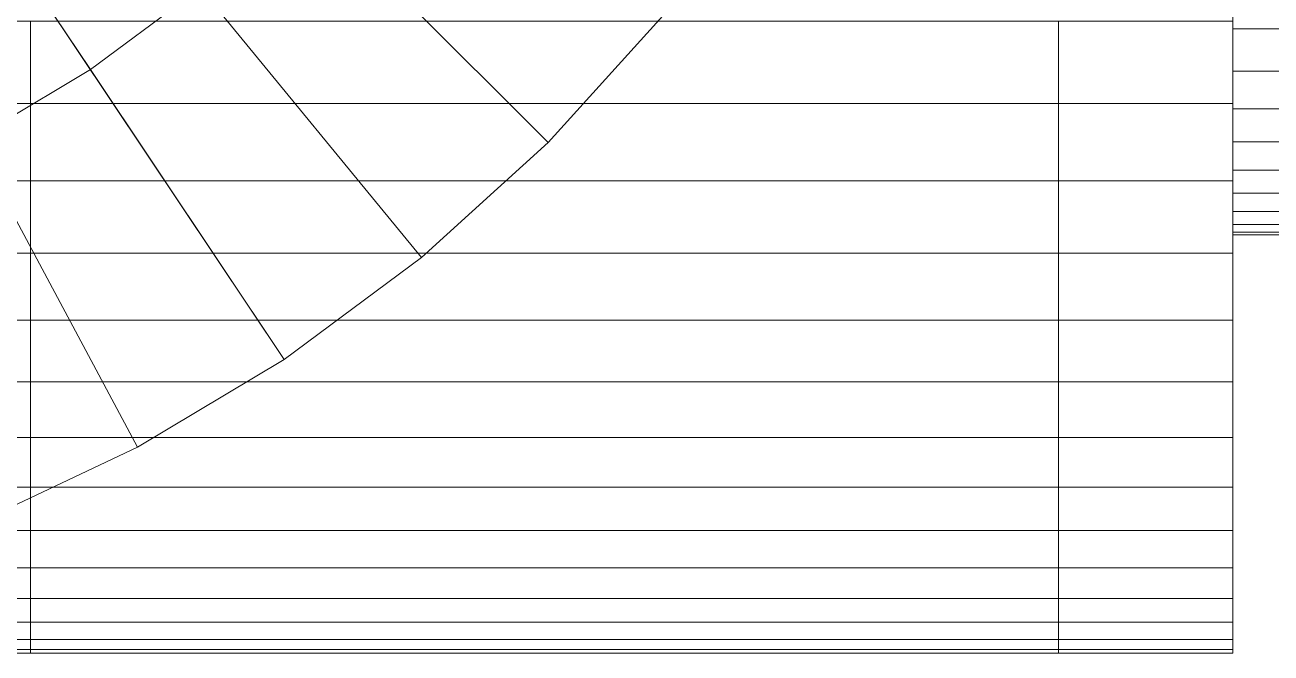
# Model space of a CAD drawing. Header units: millimetres. Extents: x -199 to -93, y -134 to 109.
# Drawn here: x -138.24 to -120.36, y -25 to -15.99 of the extents above; entities that cross this region are included whole.
import ezdxf

# ---------------------------------------------------------------- set-up
doc = ezdxf.new("R2010")
doc.units = ezdxf.units.MM
doc.layers.add('BASE', color=7, linetype='Continuous')
doc.layers.add('CIRCOLO_LU', color=7, linetype='Continuous')

msp = doc.modelspace()

# ---------------------------------------------------------------- linework, layer by layer
at = {"layer": 'BASE', "lineweight": 5}
for points, invisible_edges in [([(-135.937, -12.477, 90.368), (-137.22, -13.64, 90.368), (-132.554, -19.325, 83.37)], 12), ([(-129.089, -15.86, 83.37), (-135.937, -12.477, 90.368), (-130.736, -17.678, 83.37)], 1), ([(-130.736, -17.678, 83.37), (-135.937, -12.477, 90.368), (-132.554, -19.325, 83.37)], 2), ([(-137.22, -13.64, 90.368), (-138.611, -14.671, 90.368), (-134.525, -20.787, 83.37)], 12), ([(-132.554, -19.325, 83.37), (-137.22, -13.64, 90.368), (-134.525, -20.787, 83.37)], 2), ([(-135.726, -15.46, 44.37), (-134.272, -14.142, 44.37), (-130.736, -17.678, 44.37)], 12), ([(-129.089, -15.86, 44.37), (-130.736, -17.678, 44.37), (-134.272, -14.142, 44.37)], 12), ([(-140.167, -15.429, 54.37), (-138.694, -14.547, 54.37), (-137.303, -16.629, 54.37)], 12), ([(-135.726, -15.46, 54.37), (-137.303, -16.629, 54.37), (-138.694, -14.547, 54.37)], 12), ([(-134.525, -20.787, 83.37), (-138.611, -14.671, 90.368), (-136.629, -22.048, 83.37)], 2), ([(-137.303, -16.629, 54.37), (-138.986, -17.638, 54.37), (-140.167, -15.429, 54.37)], 12), ([(-137.303, -16.629, 44.37), (-135.726, -15.46, 44.37), (-132.554, -19.325, 44.37)], 12), ([(-135.726, -15.46, 54.37), (-135.726, -15.46, 44.37), (-137.303, -16.629, 54.37)], 2), ([(-135.726, -15.46, 44.37), (-137.303, -16.629, 44.37), (-137.303, -16.629, 54.37)], 12), ([(-130.736, -17.678, 44.37), (-132.554, -19.325, 44.37), (-135.726, -15.46, 44.37)], 12), ([(-130.736, -17.678, 83.37), (-130.736, -17.678, 74.37), (-129.089, -15.86, 83.37)], 2), ([(-130.736, -17.678, 74.37), (-129.089, -15.86, 74.37), (-129.089, -15.86, 83.37)], 12), ([(-129.089, -15.86, 72.37), (-130.736, -17.678, 72.37), (-130.736, -17.678, 69.37)], 12), ([(-130.736, -17.678, 69.37), (-129.089, -15.86, 69.37), (-129.089, -15.86, 72.37)], 12), ([(-129.089, -15.86, 66.37), (-130.736, -17.678, 66.37), (-130.736, -17.678, 54.37)], 12), ([(-130.736, -17.678, 54.37), (-129.089, -15.86, 54.37), (-129.089, -15.86, 66.37)], 12), ([(-129.089, -15.86, 54.37), (-130.736, -17.678, 54.37), (-130.736, -17.678, 44.37)], 12), ([(-130.736, -17.678, 44.37), (-129.089, -15.86, 44.37), (-129.089, -15.86, 54.37)], 12), ([(-130.736, -17.678, 74.37), (-130.736, -17.678, 72.37), (-129.089, -15.86, 74.37)], 2), ([(-130.736, -17.678, 72.37), (-129.089, -15.86, 72.37), (-129.089, -15.86, 74.37)], 12), ([(-129.089, -15.86, 69.37), (-130.736, -17.678, 69.37), (-130.736, -17.678, 66.37)], 12), ([(-130.736, -17.678, 66.37), (-129.089, -15.86, 66.37), (-129.089, -15.86, 69.37)], 12), ([(-138.986, -17.638, 44.37), (-137.303, -16.629, 44.37), (-134.525, -20.787, 44.37)], 12), ([(-137.303, -16.629, 54.37), (-137.303, -16.629, 44.37), (-138.986, -17.638, 54.37)], 2), ([(-137.303, -16.629, 44.37), (-138.986, -17.638, 44.37), (-138.986, -17.638, 54.37)], 12), ([(-132.554, -19.325, 44.37), (-134.525, -20.787, 44.37), (-137.303, -16.629, 44.37)], 12), ([(-140.76, -18.477, 44.37), (-138.986, -17.638, 44.37), (-136.629, -22.048, 44.37)], 12), ([(-134.525, -20.787, 44.37), (-136.629, -22.048, 44.37), (-138.986, -17.638, 44.37)], 12), ([(-132.554, -19.325, 83.37), (-132.554, -19.325, 74.37), (-130.736, -17.678, 83.37)], 2), ([(-132.554, -19.325, 74.37), (-130.736, -17.678, 74.37), (-130.736, -17.678, 83.37)], 12), ([(-130.736, -17.678, 72.37), (-132.554, -19.325, 72.37), (-132.554, -19.325, 69.37)], 12), ([(-132.554, -19.325, 69.37), (-130.736, -17.678, 69.37), (-130.736, -17.678, 72.37)], 12), ([(-130.736, -17.678, 66.37), (-132.554, -19.325, 66.37), (-132.554, -19.325, 54.37)], 12), ([(-132.554, -19.325, 54.37), (-130.736, -17.678, 54.37), (-130.736, -17.678, 66.37)], 12), ([(-130.736, -17.678, 54.37), (-132.554, -19.325, 54.37), (-132.554, -19.325, 44.37)], 12), ([(-132.554, -19.325, 44.37), (-130.736, -17.678, 44.37), (-130.736, -17.678, 54.37)], 12), ([(-132.554, -19.325, 74.37), (-132.554, -19.325, 72.37), (-130.736, -17.678, 74.37)], 2), ([(-132.554, -19.325, 72.37), (-130.736, -17.678, 72.37), (-130.736, -17.678, 74.37)], 12), ([(-130.736, -17.678, 69.37), (-132.554, -19.325, 69.37), (-132.554, -19.325, 66.37)], 12), ([(-132.554, -19.325, 66.37), (-130.736, -17.678, 66.37), (-130.736, -17.678, 69.37)], 12), ([(-136.629, -22.048, 44.37), (-138.847, -23.097, 44.37), (-140.76, -18.477, 44.37)], 12), ([(-134.525, -20.787, 83.37), (-134.525, -20.787, 74.37), (-132.554, -19.325, 83.37)], 2), ([(-134.525, -20.787, 74.37), (-132.554, -19.325, 74.37), (-132.554, -19.325, 83.37)], 12), ([(-132.554, -19.325, 72.37), (-134.525, -20.787, 72.37), (-134.525, -20.787, 69.37)], 12), ([(-134.525, -20.787, 69.37), (-132.554, -19.325, 69.37), (-132.554, -19.325, 72.37)], 12), ([(-132.554, -19.325, 66.37), (-134.525, -20.787, 66.37), (-134.525, -20.787, 54.37)], 12), ([(-134.525, -20.787, 54.37), (-132.554, -19.325, 54.37), (-132.554, -19.325, 66.37)], 12), ([(-132.554, -19.325, 54.37), (-134.525, -20.787, 54.37), (-134.525, -20.787, 44.37)], 12), ([(-134.525, -20.787, 44.37), (-132.554, -19.325, 44.37), (-132.554, -19.325, 54.37)], 12), ([(-134.525, -20.787, 74.37), (-134.525, -20.787, 72.37), (-132.554, -19.325, 74.37)], 2), ([(-134.525, -20.787, 72.37), (-132.554, -19.325, 72.37), (-132.554, -19.325, 74.37)], 12), ([(-132.554, -19.325, 69.37), (-134.525, -20.787, 69.37), (-134.525, -20.787, 66.37)], 12), ([(-134.525, -20.787, 66.37), (-132.554, -19.325, 66.37), (-132.554, -19.325, 69.37)], 12), ([(-136.629, -22.048, 83.37), (-136.629, -22.048, 74.37), (-134.525, -20.787, 83.37)], 2), ([(-136.629, -22.048, 74.37), (-134.525, -20.787, 74.37), (-134.525, -20.787, 83.37)], 12), ([(-134.525, -20.787, 72.37), (-136.629, -22.048, 72.37), (-136.629, -22.048, 69.37)], 12), ([(-136.629, -22.048, 69.37), (-134.525, -20.787, 69.37), (-134.525, -20.787, 72.37)], 12), ([(-134.525, -20.787, 66.37), (-136.629, -22.048, 66.37), (-136.629, -22.048, 54.37)], 12), ([(-136.629, -22.048, 54.37), (-134.525, -20.787, 54.37), (-134.525, -20.787, 66.37)], 12), ([(-134.525, -20.787, 54.37), (-136.629, -22.048, 54.37), (-136.629, -22.048, 44.37)], 12), ([(-136.629, -22.048, 44.37), (-134.525, -20.787, 44.37), (-134.525, -20.787, 54.37)], 12), ([(-136.629, -22.048, 74.37), (-136.629, -22.048, 72.37), (-134.525, -20.787, 74.37)], 2), ([(-136.629, -22.048, 72.37), (-134.525, -20.787, 72.37), (-134.525, -20.787, 74.37)], 12), ([(-134.525, -20.787, 69.37), (-136.629, -22.048, 69.37), (-136.629, -22.048, 66.37)], 12), ([(-136.629, -22.048, 66.37), (-134.525, -20.787, 66.37), (-134.525, -20.787, 69.37)], 12), ([(-138.847, -23.097, 83.37), (-138.847, -23.097, 74.37), (-136.629, -22.048, 83.37)], 2), ([(-138.847, -23.097, 74.37), (-136.629, -22.048, 74.37), (-136.629, -22.048, 83.37)], 12), ([(-136.629, -22.048, 72.37), (-138.847, -23.097, 72.37), (-138.847, -23.097, 69.37)], 12), ([(-138.847, -23.097, 69.37), (-136.629, -22.048, 69.37), (-136.629, -22.048, 72.37)], 12), ([(-136.629, -22.048, 66.37), (-138.847, -23.097, 66.37), (-138.847, -23.097, 54.37)], 12), ([(-138.847, -23.097, 54.37), (-136.629, -22.048, 54.37), (-136.629, -22.048, 66.37)], 12), ([(-136.629, -22.048, 54.37), (-138.847, -23.097, 54.37), (-138.847, -23.097, 44.37)], 12), ([(-138.847, -23.097, 44.37), (-136.629, -22.048, 44.37), (-136.629, -22.048, 54.37)], 12), ([(-138.847, -23.097, 74.37), (-138.847, -23.097, 72.37), (-136.629, -22.048, 74.37)], 2), ([(-138.847, -23.097, 72.37), (-136.629, -22.048, 72.37), (-136.629, -22.048, 74.37)], 12), ([(-136.629, -22.048, 69.37), (-138.847, -23.097, 69.37), (-138.847, -23.097, 66.37)], 12), ([(-138.847, -23.097, 66.37), (-136.629, -22.048, 66.37), (-136.629, -22.048, 69.37)], 12)]:
    msp.add_3dface(points, dxfattribs=dict(at, invisible_edges=invisible_edges))
at = {"layer": 'CIRCOLO_LU', "lineweight": 5}
for points, invisible_edges in [([(-120.914, -15.936, 123.633), (-120.914, -17.114, 122.594), (-120.914, -12.112, 119.011)], 2), ([(-120.914, -17.114, 122.594), (-120.914, -13.007, 118.221), (-120.914, -12.112, 119.011)], 12), ([(-120.914, -17.114, 86.146), (-120.914, -15.936, 85.107), (-120.914, -12.112, 89.73)], 12), ([(-120.914, -17.114, 86.146), (-120.914, -12.112, 89.73), (-120.914, -13.007, 90.519)], 1), ([(-120.914, -17.114, 122.594), (-120.914, -18.224, 121.484), (-120.914, -13.007, 118.221)], 2), ([(-120.914, -18.224, 121.484), (-120.914, -13.851, 117.377), (-120.914, -13.007, 118.221)], 12), ([(-120.914, -18.224, 87.257), (-120.914, -17.114, 86.146), (-120.914, -13.007, 90.519)], 12), ([(-120.914, -18.224, 87.257), (-120.914, -13.007, 90.519), (-120.914, -13.851, 91.363)], 1), ([(-120.914, -18.224, 121.484), (-120.914, -19.263, 120.306), (-120.914, -13.851, 117.377)], 2), ([(-120.914, -19.263, 120.306), (-120.914, -14.64, 116.482), (-120.914, -13.851, 117.377)], 12), ([(-120.914, -19.263, 88.435), (-120.914, -18.224, 87.257), (-120.914, -13.851, 91.363)], 12), ([(-120.914, -19.263, 88.435), (-120.914, -13.851, 91.363), (-120.914, -14.64, 92.259)], 1), ([(-120.914, -19.263, 120.306), (-120.914, -20.225, 119.065), (-120.914, -14.64, 116.482)], 2), ([(-120.914, -20.225, 119.065), (-120.914, -15.372, 115.539), (-120.914, -14.64, 116.482)], 12), ([(-120.914, -20.225, 89.676), (-120.914, -19.263, 88.435), (-120.914, -14.64, 92.259)], 12), ([(-120.914, -20.225, 89.676), (-120.914, -14.64, 92.259), (-120.914, -15.372, 93.202)], 1), ([(-120.914, -20.225, 119.065), (-120.914, -21.108, 117.766), (-120.914, -15.372, 115.539)], 2), ([(-120.914, -21.108, 117.766), (-120.914, -16.043, 114.551), (-120.914, -15.372, 115.539)], 12), ([(-120.914, -21.108, 90.975), (-120.914, -20.225, 89.676), (-120.914, -15.372, 93.202)], 12), ([(-120.914, -21.108, 90.975), (-120.914, -15.372, 93.202), (-120.914, -16.043, 94.189)], 1), ([(-114.414, -15.372, 93.202), (-114.414, -16.043, 94.189), (-120.914, -16.043, 94.189)], 12), ([(-120.914, -16.043, 94.189), (-120.914, -15.372, 93.202), (-114.414, -15.372, 93.202)], 12), ([(-114.414, -16.043, 114.551), (-114.414, -15.372, 115.539), (-120.914, -15.372, 115.539)], 12), ([(-120.914, -15.372, 115.539), (-120.914, -16.043, 114.551), (-114.414, -16.043, 114.551)], 12), ([(-138.164, -15.936, 85.107), (-138.164, -17.114, 86.146), (-139.414, -17.114, 86.146)], 12), ([(-139.414, -17.114, 86.146), (-139.414, -15.936, 85.107), (-138.164, -15.936, 85.107)], 12), ([(-138.164, -17.114, 122.594), (-138.164, -15.936, 123.633), (-139.414, -15.936, 123.633)], 12), ([(-139.414, -15.936, 123.633), (-139.414, -17.114, 122.594), (-138.164, -17.114, 122.594)], 12), ([(-138.164, -15.936, 123.633), (-138.164, -17.114, 122.594), (-123.414, -17.114, 122.594)], 12), ([(-138.164, -15.936, 123.633), (-123.414, -17.114, 122.594), (-123.414, -15.936, 123.633)], 1), ([(-138.164, -17.114, 86.146), (-138.164, -15.936, 85.107), (-123.414, -15.936, 85.107)], 12), ([(-138.164, -17.114, 86.146), (-123.414, -15.936, 85.107), (-123.414, -17.114, 86.146)], 1), ([(-123.414, -15.936, 123.633), (-123.414, -17.114, 122.594), (-120.914, -17.114, 122.594)], 12), ([(-123.414, -15.936, 123.633), (-120.914, -17.114, 122.594), (-120.914, -15.936, 123.633)], 1), ([(-123.414, -17.114, 86.146), (-123.414, -15.936, 85.107), (-120.914, -15.936, 85.107)], 12), ([(-123.414, -17.114, 86.146), (-120.914, -15.936, 85.107), (-120.914, -17.114, 86.146)], 1), ([(-120.914, -21.108, 117.766), (-120.914, -21.908, 116.414), (-120.914, -16.043, 114.551)], 2), ([(-120.914, -21.908, 116.414), (-120.914, -16.651, 113.524), (-120.914, -16.043, 114.551)], 12), ([(-120.914, -21.908, 92.326), (-120.914, -21.108, 90.975), (-120.914, -16.043, 94.189)], 12), ([(-120.914, -21.908, 92.326), (-120.914, -16.043, 94.189), (-120.914, -16.651, 95.217)], 1), ([(-114.414, -16.651, 113.524), (-114.414, -16.043, 114.551), (-120.914, -16.043, 114.551)], 12), ([(-120.914, -16.043, 114.551), (-120.914, -16.651, 113.524), (-114.414, -16.651, 113.524)], 12), ([(-114.414, -16.043, 94.189), (-114.414, -16.651, 95.217), (-120.914, -16.651, 95.217)], 12), ([(-120.914, -16.651, 95.217), (-120.914, -16.043, 94.189), (-114.414, -16.043, 94.189)], 12), ([(-120.914, -21.908, 116.414), (-120.914, -22.621, 115.015), (-120.914, -16.651, 113.524)], 2), ([(-120.914, -22.621, 115.015), (-120.914, -17.192, 112.46), (-120.914, -16.651, 113.524)], 12), ([(-120.914, -22.621, 93.726), (-120.914, -21.908, 92.326), (-120.914, -16.651, 95.217)], 12), ([(-120.914, -22.621, 93.726), (-120.914, -16.651, 95.217), (-120.914, -17.192, 96.28)], 1), ([(-114.414, -17.192, 112.46), (-114.414, -16.651, 113.524), (-120.914, -16.651, 113.524)], 12), ([(-120.914, -16.651, 113.524), (-120.914, -17.192, 112.46), (-114.414, -17.192, 112.46)], 12), ([(-114.414, -16.651, 95.217), (-114.414, -17.192, 96.28), (-120.914, -17.192, 96.28)], 12), ([(-120.914, -17.192, 96.28), (-120.914, -16.651, 95.217), (-114.414, -16.651, 95.217)], 12), ([(-138.164, -18.224, 121.484), (-138.164, -17.114, 122.594), (-139.414, -17.114, 122.594)], 12), ([(-139.414, -17.114, 122.594), (-139.414, -18.224, 121.484), (-138.164, -18.224, 121.484)], 12), ([(-138.164, -17.114, 86.146), (-138.164, -18.224, 87.257), (-139.414, -18.224, 87.257)], 12), ([(-139.414, -18.224, 87.257), (-139.414, -17.114, 86.146), (-138.164, -17.114, 86.146)], 12), ([(-138.164, -17.114, 122.594), (-138.164, -18.224, 121.484), (-123.414, -18.224, 121.484)], 12), ([(-138.164, -17.114, 122.594), (-123.414, -18.224, 121.484), (-123.414, -17.114, 122.594)], 1), ([(-138.164, -18.224, 87.257), (-138.164, -17.114, 86.146), (-123.414, -17.114, 86.146)], 12), ([(-138.164, -18.224, 87.257), (-123.414, -17.114, 86.146), (-123.414, -18.224, 87.257)], 1), ([(-123.414, -18.224, 87.257), (-123.414, -17.114, 86.146), (-120.914, -17.114, 86.146)], 12), ([(-123.414, -18.224, 87.257), (-120.914, -17.114, 86.146), (-120.914, -18.224, 87.257)], 1), ([(-123.414, -17.114, 122.594), (-123.414, -18.224, 121.484), (-120.914, -18.224, 121.484)], 12), ([(-123.414, -17.114, 122.594), (-120.914, -18.224, 121.484), (-120.914, -17.114, 122.594)], 1), ([(-120.914, -22.621, 115.015), (-120.914, -23.244, 113.573), (-120.914, -17.192, 112.46)], 2), ([(-120.914, -23.244, 113.573), (-120.914, -17.666, 111.365), (-120.914, -17.192, 112.46)], 12), ([(-120.914, -23.244, 95.167), (-120.914, -22.621, 93.726), (-120.914, -17.192, 96.28)], 12), ([(-120.914, -23.244, 95.167), (-120.914, -17.192, 96.28), (-120.914, -17.666, 97.376)], 1), ([(-114.414, -17.666, 111.365), (-114.414, -17.192, 112.46), (-120.914, -17.192, 112.46)], 12), ([(-120.914, -17.192, 112.46), (-120.914, -17.666, 111.365), (-114.414, -17.666, 111.365)], 12), ([(-114.414, -17.192, 96.28), (-114.414, -17.666, 97.376), (-120.914, -17.666, 97.376)], 12), ([(-120.914, -17.666, 97.376), (-120.914, -17.192, 96.28), (-114.414, -17.192, 96.28)], 12), ([(-120.914, -23.244, 113.573), (-120.914, -23.776, 112.096), (-120.914, -17.666, 111.365)], 2), ([(-120.914, -23.776, 112.096), (-120.914, -18.071, 110.242), (-120.914, -17.666, 111.365)], 12), ([(-120.914, -23.776, 96.645), (-120.914, -23.244, 95.167), (-120.914, -17.666, 97.376)], 12), ([(-120.914, -23.776, 96.645), (-120.914, -17.666, 97.376), (-120.914, -18.071, 98.499)], 1), ([(-114.414, -17.666, 97.376), (-114.414, -18.071, 98.499), (-120.914, -18.071, 98.499)], 12), ([(-120.914, -18.071, 98.499), (-120.914, -17.666, 97.376), (-114.414, -17.666, 97.376)], 12), ([(-114.414, -18.071, 110.242), (-114.414, -17.666, 111.365), (-120.914, -17.666, 111.365)], 12), ([(-120.914, -17.666, 111.365), (-120.914, -18.071, 110.242), (-114.414, -18.071, 110.242)], 12), ([(-138.164, -19.263, 120.306), (-138.164, -18.224, 121.484), (-139.414, -18.224, 121.484)], 12), ([(-139.414, -18.224, 121.484), (-139.414, -19.263, 120.306), (-138.164, -19.263, 120.306)], 12), ([(-138.164, -18.224, 87.257), (-138.164, -19.263, 88.435), (-139.414, -19.263, 88.435)], 12), ([(-139.414, -19.263, 88.435), (-139.414, -18.224, 87.257), (-138.164, -18.224, 87.257)], 12), ([(-138.164, -18.224, 121.484), (-138.164, -19.263, 120.306), (-123.414, -19.263, 120.306)], 12), ([(-138.164, -18.224, 121.484), (-123.414, -19.263, 120.306), (-123.414, -18.224, 121.484)], 1), ([(-138.164, -19.263, 88.435), (-138.164, -18.224, 87.257), (-123.414, -18.224, 87.257)], 12), ([(-138.164, -19.263, 88.435), (-123.414, -18.224, 87.257), (-123.414, -19.263, 88.435)], 1), ([(-123.414, -19.263, 88.435), (-123.414, -18.224, 87.257), (-120.914, -18.224, 87.257)], 12), ([(-123.414, -19.263, 88.435), (-120.914, -18.224, 87.257), (-120.914, -19.263, 88.435)], 1), ([(-123.414, -18.224, 121.484), (-123.414, -19.263, 120.306), (-120.914, -19.263, 120.306)], 12), ([(-123.414, -18.224, 121.484), (-120.914, -19.263, 120.306), (-120.914, -18.224, 121.484)], 1), ([(-120.914, -23.776, 112.096), (-120.914, -24.215, 110.588), (-120.914, -18.071, 110.242)], 2), ([(-120.914, -24.215, 110.588), (-120.914, -18.404, 109.096), (-120.914, -18.071, 110.242)], 12), ([(-120.914, -24.215, 98.153), (-120.914, -23.776, 96.645), (-120.914, -18.071, 98.499)], 12), ([(-120.914, -24.215, 98.153), (-120.914, -18.071, 98.499), (-120.914, -18.404, 99.645)], 1), ([(-114.414, -18.404, 109.096), (-114.414, -18.071, 110.242), (-120.914, -18.071, 110.242)], 12), ([(-120.914, -18.071, 110.242), (-120.914, -18.404, 109.096), (-114.414, -18.404, 109.096)], 12), ([(-114.414, -18.071, 98.499), (-114.414, -18.404, 99.645), (-120.914, -18.404, 99.645)], 12), ([(-120.914, -18.404, 99.645), (-120.914, -18.071, 98.499), (-114.414, -18.071, 98.499)], 12), ([(-120.914, -24.215, 110.588), (-120.914, -24.557, 109.055), (-120.914, -18.404, 109.096)], 2), ([(-120.914, -24.557, 109.055), (-120.914, -18.664, 107.931), (-120.914, -18.404, 109.096)], 12), ([(-120.914, -24.557, 99.686), (-120.914, -24.215, 98.153), (-120.914, -18.404, 99.645)], 12), ([(-120.914, -24.557, 99.686), (-120.914, -18.404, 99.645), (-120.914, -18.664, 100.81)], 1), ([(-114.414, -18.664, 107.931), (-114.414, -18.404, 109.096), (-120.914, -18.404, 109.096)], 12), ([(-120.914, -18.404, 109.096), (-120.914, -18.664, 107.931), (-114.414, -18.664, 107.931)], 12), ([(-114.414, -18.404, 99.645), (-114.414, -18.664, 100.81), (-120.914, -18.664, 100.81)], 12), ([(-120.914, -18.664, 100.81), (-120.914, -18.404, 99.645), (-114.414, -18.404, 99.645)], 12), ([(-120.914, -24.557, 109.055), (-120.914, -24.803, 107.504), (-120.914, -18.664, 107.931)], 2), ([(-120.914, -24.803, 107.504), (-120.914, -18.851, 106.752), (-120.914, -18.664, 107.931)], 12), ([(-120.914, -24.803, 101.237), (-120.914, -24.557, 99.686), (-120.914, -18.664, 100.81)], 12), ([(-120.914, -24.803, 101.237), (-120.914, -18.664, 100.81), (-120.914, -18.851, 101.989)], 1), ([(-114.414, -18.664, 100.81), (-114.414, -18.851, 101.989), (-120.914, -18.851, 101.989)], 12), ([(-120.914, -18.851, 101.989), (-120.914, -18.664, 100.81), (-114.414, -18.664, 100.81)], 12), ([(-114.414, -18.851, 106.752), (-114.414, -18.664, 107.931), (-120.914, -18.664, 107.931)], 12), ([(-120.914, -18.664, 107.931), (-120.914, -18.851, 106.752), (-114.414, -18.851, 106.752)], 12), ([(-120.914, -24.803, 107.504), (-120.914, -24.951, 105.94), (-120.914, -18.851, 106.752)], 2), ([(-120.914, -24.951, 105.94), (-120.914, -18.963, 105.563), (-120.914, -18.851, 106.752)], 12), ([(-120.914, -24.951, 102.801), (-120.914, -24.803, 101.237), (-120.914, -18.851, 101.989)], 12), ([(-120.914, -24.951, 102.801), (-120.914, -18.851, 101.989), (-120.914, -18.963, 103.177)], 1), ([(-114.414, -18.963, 105.563), (-114.414, -18.851, 106.752), (-120.914, -18.851, 106.752)], 12), ([(-120.914, -18.851, 106.752), (-120.914, -18.963, 105.563), (-114.414, -18.963, 105.563)], 12), ([(-114.414, -18.851, 101.989), (-114.414, -18.963, 103.177), (-120.914, -18.963, 103.177)], 12), ([(-120.914, -18.963, 103.177), (-120.914, -18.851, 101.989), (-114.414, -18.851, 101.989)], 12), ([(-120.914, -24.951, 105.94), (-120.914, -19.001, 104.37), (-120.914, -18.963, 105.563)], 1), ([(-120.914, -25, 104.37), (-120.914, -24.951, 102.801), (-120.914, -18.963, 103.177)], 12), ([(-120.914, -25, 104.37), (-120.914, -18.963, 103.177), (-120.914, -19.001, 104.37)], 1), ([(-114.414, -18.963, 103.177), (-114.414, -19.001, 104.37), (-120.914, -19.001, 104.37)], 12), ([(-120.914, -19.001, 104.37), (-120.914, -18.963, 103.177), (-114.414, -18.963, 103.177)], 12), ([(-114.414, -19.001, 104.37), (-114.414, -18.963, 105.563), (-120.914, -18.963, 105.563)], 12), ([(-120.914, -18.963, 105.563), (-120.914, -19.001, 104.37), (-114.414, -19.001, 104.37)], 12), ([(-120.914, -24.951, 105.94), (-120.914, -25, 104.37), (-120.914, -19.001, 104.37)], 12), ([(-138.164, -20.225, 119.065), (-138.164, -19.263, 120.306), (-139.414, -19.263, 120.306)], 12), ([(-139.414, -19.263, 120.306), (-139.414, -20.225, 119.065), (-138.164, -20.225, 119.065)], 12), ([(-138.164, -19.263, 88.435), (-138.164, -20.225, 89.676), (-139.414, -20.225, 89.676)], 12), ([(-139.414, -20.225, 89.676), (-139.414, -19.263, 88.435), (-138.164, -19.263, 88.435)], 12), ([(-138.164, -19.263, 120.306), (-138.164, -20.225, 119.065), (-123.414, -20.225, 119.065)], 12), ([(-138.164, -19.263, 120.306), (-123.414, -20.225, 119.065), (-123.414, -19.263, 120.306)], 1), ([(-138.164, -20.225, 89.676), (-138.164, -19.263, 88.435), (-123.414, -19.263, 88.435)], 12), ([(-138.164, -20.225, 89.676), (-123.414, -19.263, 88.435), (-123.414, -20.225, 89.676)], 1), ([(-123.414, -19.263, 120.306), (-123.414, -20.225, 119.065), (-120.914, -20.225, 119.065)], 12), ([(-123.414, -19.263, 120.306), (-120.914, -20.225, 119.065), (-120.914, -19.263, 120.306)], 1), ([(-123.414, -20.225, 89.676), (-123.414, -19.263, 88.435), (-120.914, -19.263, 88.435)], 12), ([(-123.414, -20.225, 89.676), (-120.914, -19.263, 88.435), (-120.914, -20.225, 89.676)], 1), ([(-138.164, -20.225, 89.676), (-138.164, -21.108, 90.975), (-139.414, -21.108, 90.975)], 12), ([(-139.414, -21.108, 90.975), (-139.414, -20.225, 89.676), (-138.164, -20.225, 89.676)], 12), ([(-138.164, -21.108, 117.766), (-138.164, -20.225, 119.065), (-139.414, -20.225, 119.065)], 12), ([(-139.414, -20.225, 119.065), (-139.414, -21.108, 117.766), (-138.164, -21.108, 117.766)], 12), ([(-138.164, -20.225, 119.065), (-138.164, -21.108, 117.766), (-123.414, -21.108, 117.766)], 12), ([(-138.164, -20.225, 119.065), (-123.414, -21.108, 117.766), (-123.414, -20.225, 119.065)], 1), ([(-138.164, -21.108, 90.975), (-138.164, -20.225, 89.676), (-123.414, -20.225, 89.676)], 12), ([(-138.164, -21.108, 90.975), (-123.414, -20.225, 89.676), (-123.414, -21.108, 90.975)], 1), ([(-123.414, -20.225, 119.065), (-123.414, -21.108, 117.766), (-120.914, -21.108, 117.766)], 12), ([(-123.414, -20.225, 119.065), (-120.914, -21.108, 117.766), (-120.914, -20.225, 119.065)], 1), ([(-123.414, -21.108, 90.975), (-123.414, -20.225, 89.676), (-120.914, -20.225, 89.676)], 12), ([(-123.414, -21.108, 90.975), (-120.914, -20.225, 89.676), (-120.914, -21.108, 90.975)], 1), ([(-138.164, -21.108, 90.975), (-138.164, -21.908, 92.326), (-139.414, -21.908, 92.326)], 12), ([(-139.414, -21.908, 92.326), (-139.414, -21.108, 90.975), (-138.164, -21.108, 90.975)], 12), ([(-138.164, -21.908, 116.414), (-138.164, -21.108, 117.766), (-139.414, -21.108, 117.766)], 12), ([(-139.414, -21.108, 117.766), (-139.414, -21.908, 116.414), (-138.164, -21.908, 116.414)], 12), ([(-138.164, -21.108, 117.766), (-138.164, -21.908, 116.414), (-123.414, -21.908, 116.414)], 12), ([(-138.164, -21.108, 117.766), (-123.414, -21.908, 116.414), (-123.414, -21.108, 117.766)], 1), ([(-138.164, -21.908, 92.326), (-138.164, -21.108, 90.975), (-123.414, -21.108, 90.975)], 12), ([(-138.164, -21.908, 92.326), (-123.414, -21.108, 90.975), (-123.414, -21.908, 92.326)], 1), ([(-123.414, -21.908, 92.326), (-123.414, -21.108, 90.975), (-120.914, -21.108, 90.975)], 12), ([(-123.414, -21.908, 92.326), (-120.914, -21.108, 90.975), (-120.914, -21.908, 92.326)], 1), ([(-123.414, -21.108, 117.766), (-123.414, -21.908, 116.414), (-120.914, -21.908, 116.414)], 12), ([(-123.414, -21.108, 117.766), (-120.914, -21.908, 116.414), (-120.914, -21.108, 117.766)], 1), ([(-138.164, -21.908, 92.326), (-138.164, -22.621, 93.726), (-139.414, -22.621, 93.726)], 12), ([(-139.414, -22.621, 93.726), (-139.414, -21.908, 92.326), (-138.164, -21.908, 92.326)], 12), ([(-138.164, -22.621, 115.015), (-138.164, -21.908, 116.414), (-139.414, -21.908, 116.414)], 12), ([(-139.414, -21.908, 116.414), (-139.414, -22.621, 115.015), (-138.164, -22.621, 115.015)], 12), ([(-138.164, -21.908, 116.414), (-138.164, -22.621, 115.015), (-123.414, -22.621, 115.015)], 12), ([(-138.164, -21.908, 116.414), (-123.414, -22.621, 115.015), (-123.414, -21.908, 116.414)], 1), ([(-138.164, -22.621, 93.726), (-138.164, -21.908, 92.326), (-123.414, -21.908, 92.326)], 12), ([(-138.164, -22.621, 93.726), (-123.414, -21.908, 92.326), (-123.414, -22.621, 93.726)], 1), ([(-123.414, -22.621, 93.726), (-123.414, -21.908, 92.326), (-120.914, -21.908, 92.326)], 12), ([(-123.414, -22.621, 93.726), (-120.914, -21.908, 92.326), (-120.914, -22.621, 93.726)], 1), ([(-123.414, -21.908, 116.414), (-123.414, -22.621, 115.015), (-120.914, -22.621, 115.015)], 12), ([(-123.414, -21.908, 116.414), (-120.914, -22.621, 115.015), (-120.914, -21.908, 116.414)], 1), ([(-138.164, -23.244, 113.573), (-138.164, -22.621, 115.015), (-139.414, -22.621, 115.015)], 12), ([(-139.414, -22.621, 115.015), (-139.414, -23.244, 113.573), (-138.164, -23.244, 113.573)], 12), ([(-138.164, -22.621, 93.726), (-138.164, -23.244, 95.167), (-139.414, -23.244, 95.167)], 12), ([(-139.414, -23.244, 95.167), (-139.414, -22.621, 93.726), (-138.164, -22.621, 93.726)], 12), ([(-138.164, -22.621, 115.015), (-138.164, -23.244, 113.573), (-123.414, -23.244, 113.573)], 12), ([(-138.164, -22.621, 115.015), (-123.414, -23.244, 113.573), (-123.414, -22.621, 115.015)], 1), ([(-138.164, -23.244, 95.167), (-138.164, -22.621, 93.726), (-123.414, -22.621, 93.726)], 12), ([(-138.164, -23.244, 95.167), (-123.414, -22.621, 93.726), (-123.414, -23.244, 95.167)], 1), ([(-123.414, -23.244, 95.167), (-123.414, -22.621, 93.726), (-120.914, -22.621, 93.726)], 12), ([(-123.414, -23.244, 95.167), (-120.914, -22.621, 93.726), (-120.914, -23.244, 95.167)], 1), ([(-123.414, -22.621, 115.015), (-123.414, -23.244, 113.573), (-120.914, -23.244, 113.573)], 12), ([(-123.414, -22.621, 115.015), (-120.914, -23.244, 113.573), (-120.914, -22.621, 115.015)], 1), ([(-138.164, -23.776, 112.096), (-138.164, -23.244, 113.573), (-139.414, -23.244, 113.573)], 12), ([(-139.414, -23.244, 113.573), (-139.414, -23.776, 112.096), (-138.164, -23.776, 112.096)], 12), ([(-138.164, -23.244, 95.167), (-138.164, -23.776, 96.645), (-139.414, -23.776, 96.645)], 12), ([(-139.414, -23.776, 96.645), (-139.414, -23.244, 95.167), (-138.164, -23.244, 95.167)], 12), ([(-138.164, -23.244, 113.573), (-138.164, -23.776, 112.096), (-123.414, -23.776, 112.096)], 12), ([(-138.164, -23.244, 113.573), (-123.414, -23.776, 112.096), (-123.414, -23.244, 113.573)], 1), ([(-138.164, -23.776, 96.645), (-138.164, -23.244, 95.167), (-123.414, -23.244, 95.167)], 12), ([(-138.164, -23.776, 96.645), (-123.414, -23.244, 95.167), (-123.414, -23.776, 96.645)], 1), ([(-123.414, -23.776, 96.645), (-123.414, -23.244, 95.167), (-120.914, -23.244, 95.167)], 12), ([(-123.414, -23.776, 96.645), (-120.914, -23.244, 95.167), (-120.914, -23.776, 96.645)], 1), ([(-123.414, -23.244, 113.573), (-123.414, -23.776, 112.096), (-120.914, -23.776, 112.096)], 12), ([(-123.414, -23.244, 113.573), (-120.914, -23.776, 112.096), (-120.914, -23.244, 113.573)], 1), ([(-138.164, -23.776, 96.645), (-138.164, -24.215, 98.153), (-139.414, -24.215, 98.153)], 12), ([(-139.414, -24.215, 98.153), (-139.414, -23.776, 96.645), (-138.164, -23.776, 96.645)], 12), ([(-138.164, -24.215, 110.588), (-138.164, -23.776, 112.096), (-139.414, -23.776, 112.096)], 12), ([(-139.414, -23.776, 112.096), (-139.414, -24.215, 110.588), (-138.164, -24.215, 110.588)], 12), ([(-138.164, -23.776, 112.096), (-138.164, -24.215, 110.588), (-123.414, -24.215, 110.588)], 12), ([(-138.164, -23.776, 112.096), (-123.414, -24.215, 110.588), (-123.414, -23.776, 112.096)], 1), ([(-138.164, -24.215, 98.153), (-138.164, -23.776, 96.645), (-123.414, -23.776, 96.645)], 12), ([(-138.164, -24.215, 98.153), (-123.414, -23.776, 96.645), (-123.414, -24.215, 98.153)], 1), ([(-123.414, -23.776, 112.096), (-123.414, -24.215, 110.588), (-120.914, -24.215, 110.588)], 12), ([(-123.414, -23.776, 112.096), (-120.914, -24.215, 110.588), (-120.914, -23.776, 112.096)], 1), ([(-123.414, -24.215, 98.153), (-123.414, -23.776, 96.645), (-120.914, -23.776, 96.645)], 12), ([(-123.414, -24.215, 98.153), (-120.914, -23.776, 96.645), (-120.914, -24.215, 98.153)], 1), ([(-138.164, -24.215, 98.153), (-138.164, -24.557, 99.686), (-139.414, -24.557, 99.686)], 12), ([(-139.414, -24.557, 99.686), (-139.414, -24.215, 98.153), (-138.164, -24.215, 98.153)], 12), ([(-138.164, -24.557, 109.055), (-138.164, -24.215, 110.588), (-139.414, -24.215, 110.588)], 12), ([(-139.414, -24.215, 110.588), (-139.414, -24.557, 109.055), (-138.164, -24.557, 109.055)], 12), ([(-138.164, -24.557, 99.686), (-138.164, -24.215, 98.153), (-123.414, -24.215, 98.153)], 12), ([(-138.164, -24.557, 99.686), (-123.414, -24.215, 98.153), (-123.414, -24.557, 99.686)], 1), ([(-138.164, -24.215, 110.588), (-138.164, -24.557, 109.055), (-123.414, -24.557, 109.055)], 12), ([(-138.164, -24.215, 110.588), (-123.414, -24.557, 109.055), (-123.414, -24.215, 110.588)], 1), ([(-123.414, -24.557, 99.686), (-123.414, -24.215, 98.153), (-120.914, -24.215, 98.153)], 12), ([(-123.414, -24.557, 99.686), (-120.914, -24.215, 98.153), (-120.914, -24.557, 99.686)], 1), ([(-123.414, -24.215, 110.588), (-123.414, -24.557, 109.055), (-120.914, -24.557, 109.055)], 12), ([(-123.414, -24.215, 110.588), (-120.914, -24.557, 109.055), (-120.914, -24.215, 110.588)], 1), ([(-138.164, -24.803, 107.504), (-138.164, -24.557, 109.055), (-139.414, -24.557, 109.055)], 12), ([(-139.414, -24.557, 109.055), (-139.414, -24.803, 107.504), (-138.164, -24.803, 107.504)], 12), ([(-138.164, -24.557, 99.686), (-138.164, -24.803, 101.237), (-139.414, -24.803, 101.237)], 12), ([(-139.414, -24.803, 101.237), (-139.414, -24.557, 99.686), (-138.164, -24.557, 99.686)], 12), ([(-138.164, -24.803, 101.237), (-138.164, -24.557, 99.686), (-123.414, -24.557, 99.686)], 12), ([(-138.164, -24.803, 101.237), (-123.414, -24.557, 99.686), (-123.414, -24.803, 101.237)], 1), ([(-138.164, -24.557, 109.055), (-138.164, -24.803, 107.504), (-123.414, -24.803, 107.504)], 12), ([(-138.164, -24.557, 109.055), (-123.414, -24.803, 107.504), (-123.414, -24.557, 109.055)], 1), ([(-123.414, -24.803, 101.237), (-123.414, -24.557, 99.686), (-120.914, -24.557, 99.686)], 12), ([(-123.414, -24.803, 101.237), (-120.914, -24.557, 99.686), (-120.914, -24.803, 101.237)], 1), ([(-123.414, -24.557, 109.055), (-123.414, -24.803, 107.504), (-120.914, -24.803, 107.504)], 12), ([(-123.414, -24.557, 109.055), (-120.914, -24.803, 107.504), (-120.914, -24.557, 109.055)], 1), ([(-138.164, -24.951, 105.94), (-138.164, -24.803, 107.504), (-139.414, -24.803, 107.504)], 12), ([(-139.414, -24.803, 107.504), (-139.414, -24.951, 105.94), (-138.164, -24.951, 105.94)], 12), ([(-138.164, -24.803, 101.237), (-138.164, -24.951, 102.801), (-139.414, -24.951, 102.801)], 12), ([(-139.414, -24.951, 102.801), (-139.414, -24.803, 101.237), (-138.164, -24.803, 101.237)], 12), ([(-138.164, -24.803, 107.504), (-138.164, -24.951, 105.94), (-123.414, -24.951, 105.94)], 12), ([(-138.164, -24.803, 107.504), (-123.414, -24.951, 105.94), (-123.414, -24.803, 107.504)], 1), ([(-138.164, -24.951, 102.801), (-138.164, -24.803, 101.237), (-123.414, -24.803, 101.237)], 12), ([(-138.164, -24.951, 102.801), (-123.414, -24.803, 101.237), (-123.414, -24.951, 102.801)], 1), ([(-123.414, -24.951, 102.801), (-123.414, -24.803, 101.237), (-120.914, -24.803, 101.237)], 12), ([(-123.414, -24.951, 102.801), (-120.914, -24.803, 101.237), (-120.914, -24.951, 102.801)], 1), ([(-123.414, -24.803, 107.504), (-123.414, -24.951, 105.94), (-120.914, -24.951, 105.94)], 12), ([(-123.414, -24.803, 107.504), (-120.914, -24.951, 105.94), (-120.914, -24.803, 107.504)], 1), ([(-138.164, -25, 104.37), (-138.164, -24.951, 105.94), (-139.414, -24.951, 105.94)], 12), ([(-139.414, -24.951, 105.94), (-139.414, -25, 104.37), (-138.164, -25, 104.37)], 12), ([(-138.164, -24.951, 102.801), (-138.164, -25, 104.37), (-139.414, -25, 104.37)], 12), ([(-139.414, -25, 104.37), (-139.414, -24.951, 102.801), (-138.164, -24.951, 102.801)], 12), ([(-138.164, -25, 104.37), (-138.164, -24.951, 102.801), (-123.414, -24.951, 102.801)], 12), ([(-138.164, -25, 104.37), (-123.414, -24.951, 102.801), (-123.414, -25, 104.37)], 1), ([(-138.164, -24.951, 105.94), (-138.164, -25, 104.37), (-123.414, -25, 104.37)], 12), ([(-138.164, -24.951, 105.94), (-123.414, -25, 104.37), (-123.414, -24.951, 105.94)], 1), ([(-123.414, -25, 104.37), (-123.414, -24.951, 102.801), (-120.914, -24.951, 102.801)], 12), ([(-123.414, -25, 104.37), (-120.914, -24.951, 102.801), (-120.914, -25, 104.37)], 1), ([(-123.414, -24.951, 105.94), (-123.414, -25, 104.37), (-120.914, -25, 104.37)], 12), ([(-123.414, -24.951, 105.94), (-120.914, -25, 104.37), (-120.914, -24.951, 105.94)], 1)]:
    msp.add_3dface(points, dxfattribs=dict(at, invisible_edges=invisible_edges))

doc.saveas('drawing.dxf')
